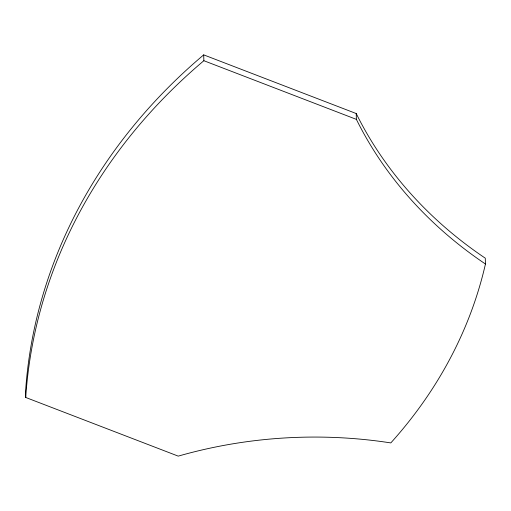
<?xml version="1.0" encoding="UTF-8"?>
<svg xmlns="http://www.w3.org/2000/svg" width="511" height="511" viewBox="0 0 511 511"><rect width="100%" height="100%" fill="white"/><g stroke="black" fill="none" stroke-linecap="round" stroke-linejoin="round"><path stroke-width="0.77" d="M203.697 54.869L356.218 113.538A429.636 369.038 -1.6 0 0 485.284 258.176L485.45 264.015A491.397 422.086 -1.6 0 1 390.806 442.916A429.636 369.038 -1.6 0 0 178.23 456.131L25.716 397.462L25.55 391.624A592.409 508.854 -1.6 0 1 203.697 54.869L203.863 60.707A592.409 508.854 -1.6 0 0 25.716 397.462M203.863 60.707L356.384 119.376A429.636 369.038 -1.6 0 0 485.45 264.015M356.218 113.538L356.384 119.376"/></g></svg>
